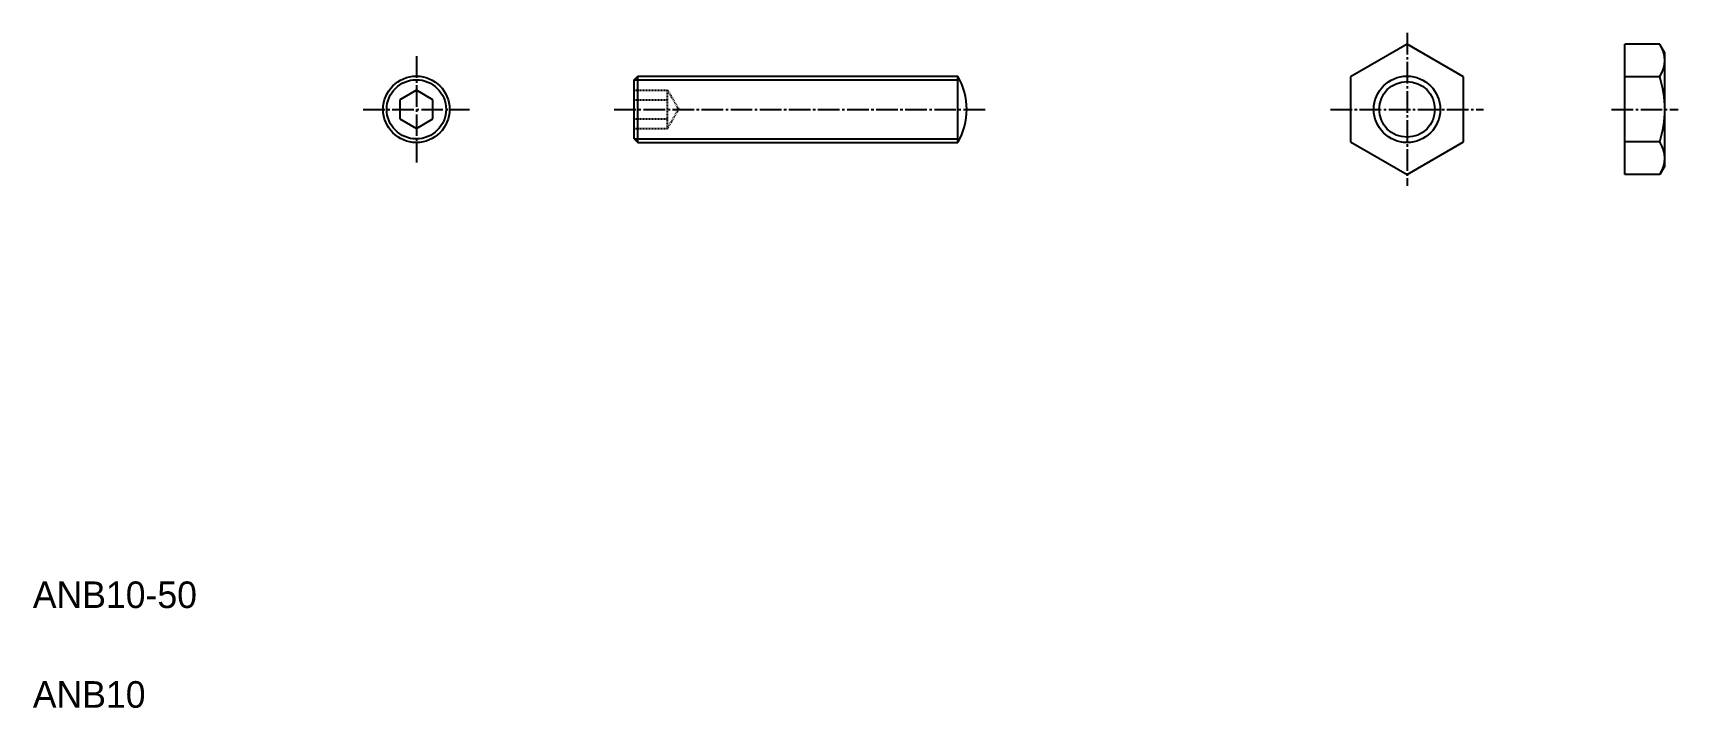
# Model space of a CAD drawing. Extents: x 10 to 257, y 10 to 112.
import ezdxf

# ---------------------------------------------------------------- set-up
doc = ezdxf.new("R2010")
doc.units = 0
doc.header["$LTSCALE"] = 0.25
doc.linetypes.add('CENTER', pattern=[17.5, 13, -1.5, 1.5, -1.5])
doc.linetypes.add('DASHED', pattern=[0.75, 0.5, -0.25])
doc.layers.get('0').update_dxf_attribs({"linetype": 'CONTINUOUS'})
doc.layers.add('CENTER', color=1, linetype='CENTER')

msp = doc.modelspace()

# ---------------------------------------------------------------- linework, layer by layer
at = {"color": 7, "linetype": 'CONTINUOUS'}
for p, q in [((216.64, 109.85), (208.14, 104.94)), ((225.14, 104.94), (216.64, 109.85)), ((249.4, 90.22), (249.4, 109.85)), ((254.64, 109.85), (249.4, 109.85)), ((255.4, 91.53), (255.4, 108.53)), ((100.44, 104.49), (100.98, 105.03)), ((100.44, 95.58), (100.44, 104.49)), ((100.98, 105.03), (149.1, 105.03)), ((100.98, 95.03), (100.98, 105.03)), ((149.1, 95.03), (149.1, 105.03)), ((208.14, 104.94), (208.14, 95.13)), ((225.14, 95.13), (225.14, 104.94)), ((254.64, 104.94), (249.4, 104.94)), ((67.67, 102.92), (65.17, 101.48)), ((65.17, 101.48), (65.17, 98.59)), ((70.17, 101.48), (67.67, 102.92)), ((70.17, 98.59), (70.17, 101.48)), ((65.17, 98.59), (67.67, 97.15)), ((67.67, 97.15), (70.17, 98.59)), ((100.44, 95.58), (100.98, 95.03)), ((100.98, 95.03), (149.1, 95.03)), ((208.14, 95.13), (216.64, 90.22)), ((216.64, 90.22), (225.14, 95.13)), ((254.64, 95.13), (249.4, 95.13)), ((254.64, 90.22), (249.4, 90.22))]:
    msp.add_line(p, q, dxfattribs=at)
for p, q in [((255.4, 108.53), (254.64, 109.85)), ((113.01, 95.03), (113.01, 95.03)), ((125.04, 95.03), (125.04, 95.03)), ((255.4, 91.53), (254.64, 90.22))]:
    msp.add_line(p, q)
at = {"color": 3, "linetype": 'CONTINUOUS'}
for p, q in [((100.44, 104.49), (149.39, 104.49)), ((100.44, 95.58), (149.39, 95.58))]:
    msp.add_line(p, q, dxfattribs=at)
at = {"color": 3, "linetype": 'DASHED'}
for p, q in [((100.44, 102.92), (105.44, 102.92)), ((100.44, 101.48), (105.44, 101.48)), ((105.44, 102.92), (107.11, 100.03)), ((105.44, 97.15), (105.44, 102.92)), ((105.44, 97.15), (107.11, 100.03)), ((100.44, 98.59), (105.44, 98.59)), ((100.44, 97.15), (105.44, 97.15))]:
    msp.add_line(p, q, dxfattribs=at)
at = {"color": 7, "linetype": 'CONTINUOUS'}
for centre, radius in [((67.67, 100.03), 5), ((216.64, 100.03), 4.19)]:
    msp.add_circle(centre, radius, dxfattribs=at)
at = {"color": 3, "linetype": 'CONTINUOUS'}
for centre, radius in [((67.67, 100.03), 4.46), ((216.64, 100.03), 5)]:
    msp.add_circle(centre, radius, dxfattribs=at)
for centre, radius, start, end in [((251.06, 107.4), 4.34, 325.6156, 34.3843), ((239.16, 100.03), 16.24, 342.412, 17.588), ((251.06, 92.67), 4.34, 325.6157, 34.3844)]:
    msp.add_arc(centre, radius, start, end)
at = {"color": 7, "linetype": 'CONTINUOUS'}
msp.add_arc((140.44, 100.03), 10, 330, 30, dxfattribs=at)
at = {"layer": 'CENTER', "color": 1, "linetype": 'CENTER'}
for p, q in [((216.64, 111.53), (216.64, 88.53)), ((67.67, 108.03), (67.67, 92.03)), ((59.67, 100.03), (75.67, 100.03)), ((97.44, 100.03), (153.44, 100.03)), ((205.14, 100.03), (228.14, 100.03)), ((247.4, 100.03), (257.4, 100.03))]:
    msp.add_line(p, q, dxfattribs=at)

# ---------------------------------------------------------------- texts
for s, p in [('ANB10-50', (10, 25)), ('ANB10', (10, 10))]:
    msp.add_text(s, height=4).set_placement(p)

doc.saveas('drawing.dxf')
